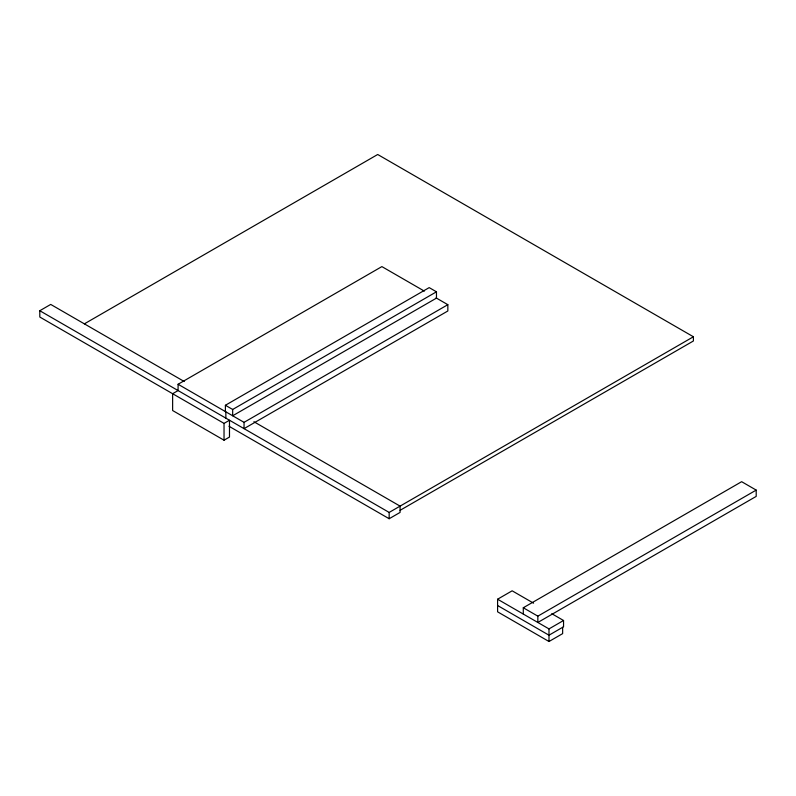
<?xml version="1.0" encoding="UTF-8"?>
<svg xmlns="http://www.w3.org/2000/svg" width="796" height="796" viewBox="0 0 796 796"><rect width="100%" height="100%" fill="white"/><g stroke="black" fill="none" stroke-linecap="round" stroke-linejoin="round"><path stroke-width="1.19" d="M424.338 291.117L381.881 266.6L178.085 384.259L178.085 390.567L172.632 393.721L172.632 410.527L224.034 440.208L229.487 437.054L229.487 420.248L224.034 423.392L39.8 317.027L39.8 310.729L50.715 304.42L184.234 381.513M84.366 323.853L377.702 154.494L693.406 336.768L693.406 340.977L400.08 510.326M225.397 411.572L225.397 405.273L429.193 287.615L436.467 291.814L436.467 298.122L232.671 415.781L232.671 409.472L436.467 291.814M244.044 422.348L447.84 304.689L447.84 310.987L244.044 428.646L244.044 422.348L178.085 384.259M39.8 310.729L389.164 512.425L693.406 336.768M228.989 426.258L389.164 518.733L400.08 512.425L400.08 506.127L253.884 421.721M562.643 627.318L562.643 633.626L548.991 641.506L497.59 611.825L497.59 599.219L512.146 590.811L533.569 603.179M523.29 614.054L523.29 607.756L741.643 481.689L756.2 490.097L756.2 496.396L537.847 622.462L537.847 616.154L756.2 490.097M497.59 599.219L548.991 628.9L563.548 620.492L563.548 626.79L548.991 635.198L497.59 605.517M436.069 297.883L447.84 304.689M225.397 405.273L232.671 409.472M551.767 613.686L563.548 620.492M523.29 607.756L537.847 616.154M548.991 628.9L548.991 641.506M389.164 512.425L389.164 518.733M225.855 411.84L225.855 418.139M224.034 423.392L224.034 440.208"/></g></svg>
